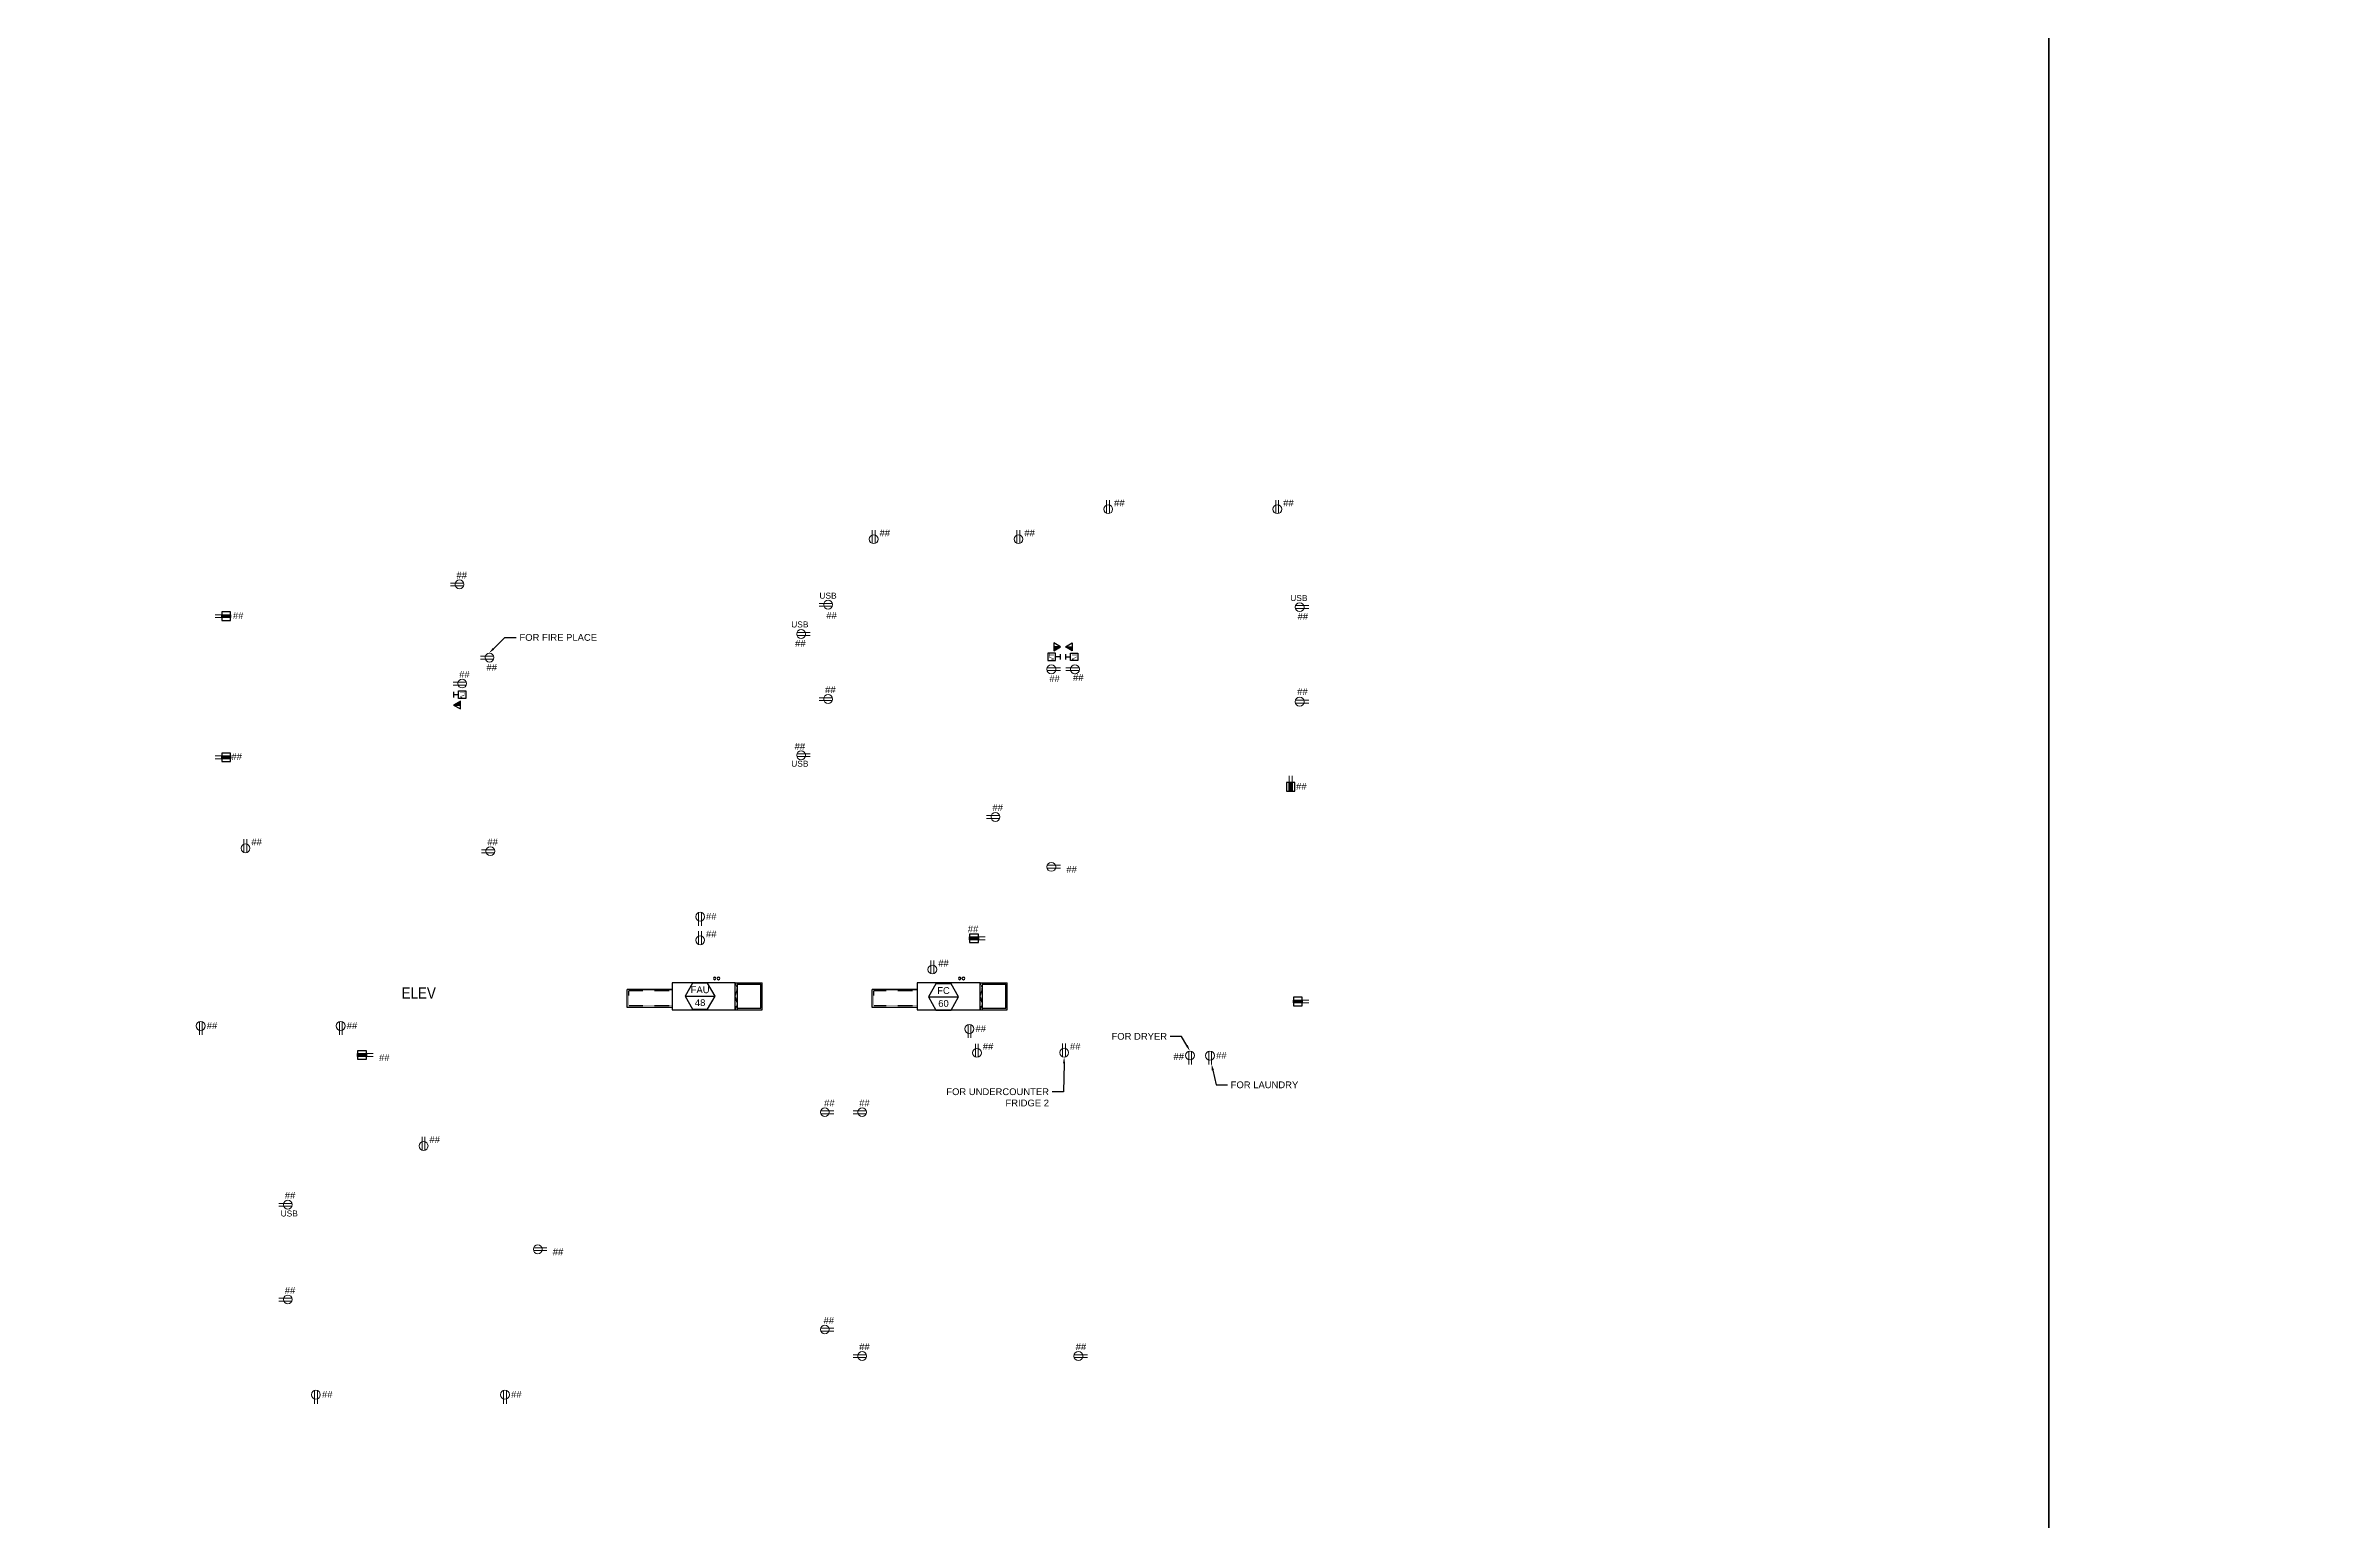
# Model space of a CAD drawing. Header units: inches. Extents: x -4243 to 9462, y -1700 to 6519.
# Drawn here: x 3440 to 4965, y 1427 to 2410 of the extents above; entities that cross this region are included whole.
import ezdxf
from ezdxf import colors
from ezdxf.entities.mleader import LeaderData, LeaderLine
from ezdxf.enums import TextEntityAlignment as Align
from ezdxf.math import Vec2, Vec3

# ---------------------------------------------------------------- set-up
doc = ezdxf.new("R2010")
doc.units = ezdxf.units.IN
doc.header["$MEASUREMENT"] = 0
doc.linetypes.add('HIDDEN2', pattern=[0.1875, 0.125, -0.0625])
doc.layers.add('CORE', color=4, linetype='Continuous', plot=False)
for name, color, linetype in [('E-TEXT', 2, 'Continuous'), ('E_RECP', 6, 'Continuous'), ('E_SWITCH', 6, 'Continuous'), ('E_SYM', 6, 'Continuous'), ('E_TAG', 2, 'Continuous'), ('M-ANNO-TAG-EQUIP', 50, 'Continuous')]:
    doc.layers.add(name, color=color, linetype=linetype)
doc.layers.get('0').off()
doc.layers.get('0').freeze()
doc.styles.add('ARC-TEXT', font='arial.ttf', dxfattribs={"width": 0.86, "height": 4.5})
doc.styles.add('ArialMT', font='arial.ttf')
doc.styles.add('GEC', font='arial.ttf')
doc.styles.add('GEC_64', font='arial.ttf', dxfattribs={"height": 6})
doc.styles.add('rpm', font='arial.ttf', dxfattribs={"width": 0.85, "height": 0.09375})

# ---------------------------------------------------------------- blocks, each defined once
blk = doc.blocks.new('DUPLEX')
at = {"linetype": 'Continuous', "lineweight": 0}
for p, q in [((-0.183, 0.02), (0, 0.02)), ((-0.184, -0.02), (0, -0.02))]:
    blk.add_line(p, q, dxfattribs=at)
blk.add_circle((-0.125, -0.002), 0.0613, dxfattribs=at)
blk = doc.blocks.new('TELEPHONE_DATA OUTLET')
h = blk.add_hatch(color=256)
h.dxf.hatch_style = 1
h.paths.add_polyline_path([(0, 0), (-0.054, 0.094), (0, 0.094)])
blk.add_lwpolyline([(-0.054, 0.094), (0, 0), (0.054, 0.094)], close=True)
blk.add_lwpolyline([(0, 0), (0, 0.094)])
blk = doc.blocks.new('TELEVISION OUTLET')
for p, q in [((-0.039, 0), (0.039, 0)), ((0, 0), (0, 0.067))]:
    blk.add_line(p, q)
blk.add_lwpolyline([(-0.052, 0.171), (0.052, 0.171), (0.052, 0.067), (-0.052, 0.067)], close=True)
at = {"style": 'ArialMT', "width": 0.9}
blk.add_text('TV', height=0.0625, dxfattribs=at).set_placement((-0.051, 0.088))
blk = doc.blocks.new('DUPLEX ABOVE COUNTER')
h = blk.add_hatch(color=256)
h.dxf.hatch_style = 1
h.paths.add_polyline_path([(-0.214, 0.02), (-0.092, 0.02), (-0.092, -0.02), (-0.214, -0.02)])
at = {"linetype": 'Continuous', "lineweight": 0}
for p, q in [((-0.214, 0.02), (0, 0.02)), ((-0.214, -0.02), (0, -0.02))]:
    blk.add_line(p, q, dxfattribs=at)
for points in [[(-0.214, -0.059), (-0.092, -0.059), (-0.092, 0.059), (-0.214, 0.059)], [(-0.214, 0.02), (-0.092, 0.02), (-0.092, -0.02), (-0.214, -0.02)]]:
    blk.add_lwpolyline(points, close=True)
blk = doc.blocks.new('GE_FAU')
for p, q in [((0, 0), (18, 0)), ((0, -18), (0, 0)), ((18, -18), (18, 0)), ((1, -16.6), (1, -1)), ((1, -1), (17, -1)), ((17, -16.6), (17, -1)), ((0, -16.6), (18, -16.6)), ((1.5, -60), (1.5, -90)), ((13.5, -60), (13.5, -90)), ((1.5, -90), (13.5, -90))]:
    blk.add_line(p, q)
at = {"linetype": 'HIDDEN2'}
for p, q in [((0, -18), (4.5, -16.6)), ((4.5, -16.6), (9, -18)), ((9, -18), (13.5, -16.6)), ((13.5, -16.6), (18, -18)), ((2.5, -60), (2.5, -89)), ((12.5, -60), (12.5, -89)), ((2.5, -89), (12.5, -89))]:
    blk.add_line(p, q, dxfattribs=at)
blk.add_lwpolyline([(0, -60), (0, -18), (18, -18), (18, -60)], close=True)
for centre in [(20.9, -29.2), (20.9, -31.7)]:
    blk.add_circle(centre, 0.875)
blk = doc.blocks.new('GE_EQM_TAG')
blk.add_line((-10, 0), (10, 0))
blk.add_lwpolyline([(-5, 8.7), (-10, 0), (-5, -8.7), (5, -8.7), (10, 0), (5, 8.7)], close=True)
at = {"style": 'ARC-TEXT', "width": 1.00018}
for tag, p in [('EQM', (0, 4.3)), ('LABEL', (0, -4.3))]:
    blk.add_attdef(tag, text='', height=4.5, dxfattribs=at).set_placement(p, align=Align.MIDDLE_CENTER)

msp = doc.modelspace()

# ---------------------------------------------------------------- linework, layer by layer
at = {"layer": 'CORE'}
for points in [[(3091.5, 2529), (4774.5, 2529), (4774.5, 1119.5), (3091.5, 1119.5)], [(4774.5, 2529), (6457.5, 2529), (6457.5, 1119.5), (4774.5, 1119.5)]]:
    msp.add_lwpolyline(points, close=True, dxfattribs=at)

# ---------------------------------------------------------------- block references
at = {"layer": 'E_RECP'}
for name, p, xscale, yscale, zscale, rotation in [('DUPLEX', (4147.6, 2106.6), 48, 48, 48, 89.99999999999999), ('DUPLEX', (4260.3, 2106.6), 48, 48, 48, 89.99999999999999), ('DUPLEX', (3991.3, 2086.6), 48, 48, 48, 89.99999999999999), ('DUPLEX', (4087.8, 2086.6), 48, 48, 48, 89.99999999999999), ('DUPLEX', (3709.3, 2050.4), 48, 48, 48, 180), ('DUPLEX ABOVE COUNTER', (3552.4, 2029.3), 48, 48, 48, 180), ('DUPLEX', (3955, 2036.9), 48, 48, 48, 180), ('DUPLEX', (3729.3, 2001.6), 48, 48, 48, 180), ('DUPLEX', (3711.1, 1984.3), 48, 48, 48, 180), ('DUPLEX', (3955, 1974), 48, 48, 48, 180), ('DUPLEX ABOVE COUNTER', (3552.4, 1935.2), 48, 48, 48, 180), ('DUPLEX ABOVE COUNTER', (4269.3, 1922.9), 48, 48, 48, 89.99999999999997), ('DUPLEX', (4066.5, 1895.4), 48, 48, 48, 180), ('DUPLEX', (3572.6, 1880.6), 48, 48, 48, 89.99999999999999), ('DUPLEX', (3729.9, 1872.6), 48, 48, 48, 180), ('DUPLEX', (3875.6, 1823), -48, 48, 48, 90), ('DUPLEX', (3875.6, 1819.3), 48, 48, 48, 90), ('DUPLEX', (4030.4, 1799.8), 48, 48, 48, 89.99999999999999), ('DUPLEX', (3542.9, 1750.2), 48, 48, 48, 270), ('DUPLEX', (3636.2, 1750.2), 48, 48, 48, 270), ('DUPLEX', (4055.2, 1748.2), 48, 48, 48, 270), ('DUPLEX', (4060.1, 1744.3), 48, 48, 48, 90), ('DUPLEX', (4118.2, 1744.4), 47.99999999999999, 47.99999999999999, 47.99999999999999, 89.99999999999999), ('DUPLEX', (4202.3, 1730.5), 47.99999999999999, 47.99999999999999, 47.99999999999999, 270), ('DUPLEX', (4215.6, 1730.4), 47.99999999999999, 47.99999999999999, 47.99999999999999, 270), ('DUPLEX', (3964.8, 1698.6), -48, 48, 48, 180), ('DUPLEX', (3977.7, 1698.6), 48, 48, 48, 180), ('DUPLEX', (3691.3, 1682.2), 48, 48, 48, 89.99999999999991), ('DUPLEX', (3594.9, 1637), 48, 48, 48, 179.9999999999999), ('DUPLEX', (3594.9, 1573.8), 48, 48, 48, 179.9999999999999), ('DUPLEX', (3964.8, 1553.8), -48, 48, 48, 180), ('DUPLEX', (3977.7, 1536.1), 48, 48, 48, 180), ('DUPLEX', (4133.8, 1536.1), -48, 48, 48, 180), ('DUPLEX', (3619.7, 1504.4), 48, 48, 48, 269.9999999999999), ('DUPLEX', (3745.7, 1504.4), 48, 48, 48, 269.9999999999999)]:
    msp.add_blockref(name, p, dxfattribs=dict(at, xscale=xscale, yscale=yscale, zscale=zscale, rotation=rotation))
at = {"layer": 'E_RECP', "yscale": 48, "zscale": 48}
for name, p, xscale in [('DUPLEX', (4281.3, 2035.4), 48), ('DUPLEX', (3949, 2017.5), 48), ('DUPLEX', (4115.8, 1994), 48), ('DUPLEX', (4119.5, 1994), -48), ('DUPLEX', (4281.3, 1972.4), 48), ('DUPLEX', (3949, 1936.7), 48), ('DUPLEX', (4115.8, 1862.3), 48), ('DUPLEX ABOVE COUNTER', (4065.6, 1814.6), 48), ('DUPLEX ABOVE COUNTER', (4281.4, 1772.5), 48), ('DUPLEX ABOVE COUNTER', (3657.7, 1736.8), 48), ('DUPLEX', (3773.5, 1607.4), 48)]:
    msp.add_blockref(name, p, dxfattribs=dict(at, xscale=xscale))
at = {"layer": 'E_SWITCH', "yscale": 48, "zscale": 48}
for name, p, xscale, rotation in [('TELEVISION OUTLET', (4115.7, 2002.2), -48, 90), ('TELEPHONE_DATA OUTLET', (4115.9, 2008.9), 48, 90), ('TELEPHONE_DATA OUTLET', (4119.2, 2008.9), -48, 270), ('TELEVISION OUTLET', (4119.3, 2002.2), 48, 270), ('TELEVISION OUTLET', (3711.4, 1977), 48, 270), ('TELEPHONE_DATA OUTLET', (3711.4, 1970.1), 48, 270)]:
    msp.add_blockref(name, p, dxfattribs=dict(at, xscale=xscale, rotation=rotation))
at = {"layer": 'E_SYM', "xscale": -1, "rotation": 270}
for p in [(3917.1, 1767), (4080.4, 1767)]:
    msp.add_blockref('GE_FAU', p, dxfattribs=at)
at = {"layer": 'M-ANNO-TAG-EQUIP'}
for p, values in [((3875.7, 1776), {'LABEL': '48', 'EQM': 'FAU'}), ((4037.9, 1775.5), {'LABEL': '60', 'EQM': 'FC'})]:
    msp.add_blockref('GE_EQM_TAG', p, dxfattribs=at).add_auto_attribs(values)

# ---------------------------------------------------------------- texts
at = {"layer": 'E-TEXT', "transparency": 33554684, "style": 'rpm', "width": 0.85}
msp.add_text('ELEV ', height=7.5, dxfattribs=at).set_placement((3689.4, 1774.4), align=Align.CENTER)
at = {"layer": 'E-TEXT', "char_height": 4, "attachment_point": 1, "style": 'GEC_64'}
for insert in [(3955.2, 2045), (4269, 2043.4), (3936.4, 2025.8), (3936.4, 1933), (3596.1, 1633.2)]:
    msp.add_mtext_dynamic_manual_height_columns('USB', width=31.66, gutter_width=30, heights=[0], dxfattribs=dict(at, insert=insert))
at = {"layer": 'E_TAG', "style": 'GEC_64'}
for p in [(4151.6, 2102.6), (4264.3, 2102.6), (3995.3, 2082.6), (4091.8, 2082.6), (3713.3, 2054.4), (3564.3, 2027.4), (3959.8, 2027.7), (4273.9, 2026.9), (3939, 2008.9), (3715.1, 1988.3), (3733.3, 1992.9), (4108.4, 1985.4), (4124.2, 1986.2), (3959, 1978), (4273.6, 1976.7), (3563.3, 1933.4), (3938.7, 1940.4), (4272.9, 1913.6), (4070.5, 1899.4), (3576.6, 1876.6), (3733.9, 1876.6), (4119.8, 1858.3), (3879.6, 1827), (3879.6, 1815.3), (4054.1, 1818.6), (4034.4, 1795.8), (3546.9, 1754.2), (3640.2, 1754.2), (4059.2, 1752.2), (4064.1, 1740.3), (4122.2, 1740.4), (4219.6, 1734.4), (3661.7, 1732.8), (4191.2, 1733.6), (3958.3, 1702.6), (3981.7, 1702.6), (3695.3, 1678.2), (3598.9, 1641), (3777.5, 1603.4), (3598.9, 1577.8), (3958, 1557.8), (3981.7, 1540.1), (4126, 1540.1), (3623.7, 1508.4), (3749.7, 1508.4)]:
    msp.add_text('##', height=4.5, dxfattribs=at).set_placement(p)

# ---------------------------------------------------------------- leaders
at = {"layer": 'E-TEXT'}
ml = msp.add_multileader_mtext('Standard', dxfattribs=at)
ml.set_content('FOR FIRE PLACE ', color=256, style='GEC')
ml.set_leader_properties()
ml.build(insert=Vec2(0, 0))
ml.multileader.update_dxf_attribs({"dogleg_length": 0.09, "arrow_head_size": 4.32, "scale": 48})
ctx = ml.context
ctx.base_point, ctx.scale, ctx.char_height, ctx.arrow_head_size, ctx.landing_gap_size, ctx.plane_origin = Vec3(3753.1, 2015.2), 48, 4.5, 4.32, 2.16, Vec3(3801.4, 2002.8)
notes = []
notes.append((ctx, [(1, (1, 1, 0), (3745.6, 2015.2), (1, 0), 7.53, [(0, [(3734.9, 2004.6)], 0, [])])]))
ctx.mtext.insert, ctx.mtext.width, ctx.mtext.flow_direction = Vec3(3755.3, 2017.4), 43.056, 5
ml = msp.add_multileader_mtext('Standard', dxfattribs=at)
ml.set_content('FOR DRYER', color=256, style='GEC')
ml.set_leader_properties()
ml.build(insert=Vec2(0, 0))
ml.multileader.update_dxf_attribs({"dogleg_length": 0.09, "arrow_head_size": 4.32, "scale": 48})
ctx = ml.context
ctx.base_point, ctx.scale, ctx.char_height, ctx.arrow_head_size, ctx.landing_gap_size, ctx.plane_origin = Vec3(4148.3, 1749.2), 48, 4.5, 4.32, 2.16, Vec3(4288.1, 1795.8)
ctx.text_align_type = 2
notes.append((ctx, [(0, (1, 1, 0), (4196.6, 1749.2), (-1, 0), 7.53, [(0, [(4202.2, 1739.4)], 0, [])])]))
ctx.mtext.insert, ctx.mtext.width, ctx.mtext.alignment, ctx.mtext.flow_direction = Vec3(4186.9, 1751.5), 68.131, 3, 5
ml = msp.add_multileader_mtext('Standard', dxfattribs=at)
ml.set_content('FOR UNDERCOUNTER\\PFRIDGE 2', color=256, style='GEC')
ml.set_leader_properties()
ml.build(insert=Vec2(0, 0))
ml.multileader.update_dxf_attribs({"dogleg_length": 0.09, "arrow_head_size": 4.32, "scale": 48})
ctx = ml.context
ctx.base_point, ctx.scale, ctx.char_height, ctx.arrow_head_size, ctx.landing_gap_size, ctx.plane_origin = Vec3(4038.2, 1712.3), 48, 4.5, 4.32, 2.16, Vec3(4163, 1701.5)
ctx.text_align_type = 2
notes.append((ctx, [(0, (1, 1, 0), (4117.9, 1712.3), (-1, 0), 7.53, [(0, [(4118.3, 1735.5)], 0, [])])]))
ctx.mtext.insert, ctx.mtext.width, ctx.mtext.alignment, ctx.mtext.flow_direction = Vec3(4108.2, 1714.6), 68.131, 3, 5
ml = msp.add_multileader_mtext('Standard', dxfattribs=at)
ml.set_content('FOR LAUNDRY', color=256, style='GEC')
ml.set_leader_properties()
ml.build(insert=Vec2(0, 0))
ml.multileader.update_dxf_attribs({"dogleg_length": 0.09, "arrow_head_size": 4.32, "scale": 48})
ctx = ml.context
ctx.base_point, ctx.scale, ctx.char_height, ctx.arrow_head_size, ctx.landing_gap_size, ctx.plane_origin = Vec3(4227.1, 1716.9), 48, 4.5, 4.32, 2.16, Vec3(4343.7, 1755)
notes.append((ctx, [(1, (1, 1, 0), (4219.6, 1716.9), (1, 0), 7.53, [(0, [(4216.5, 1730.9)], 0, [])])]))
ctx.mtext.insert, ctx.mtext.width, ctx.mtext.flow_direction = Vec3(4229.3, 1719.2), 68.131, 5
for ctx, leaders in notes:
    for number, flags, end, landing, length, lines in leaders:
        leader = LeaderData()
        leader.index, (leader.has_last_leader_line, leader.has_dogleg_vector, leader.attachment_direction) = number, flags
        leader.last_leader_point, leader.dogleg_vector, leader.dogleg_length = Vec3(end), Vec3(landing), length
        for number, points, colour, breaks in lines:
            line = LeaderLine()
            line.index, line.vertices, line.color, line.breaks = number, Vec3.list(points), colors.encode_raw_color(colour), breaks
            leader.lines.append(line)
        ctx.leaders.append(leader)

doc.saveas('drawing.dxf')
